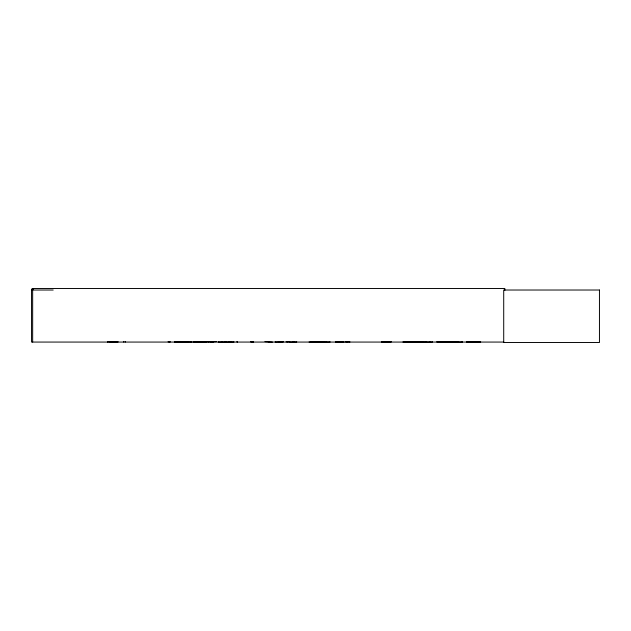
<?xml version="1.0" encoding="UTF-8"?>
<svg xmlns="http://www.w3.org/2000/svg" width="631" height="631" viewBox="0 0 631 631"><rect width="100%" height="100%" fill="white"/><g stroke="black" fill="none" stroke-linecap="round" stroke-linejoin="round"><path stroke-width="0.95" d="M275.266 341.631L275.258 342.065L283.445 341.631M283.138 342.01L283.138 341.631M335.605 341.994L343.99 342.065M448.191 341.955L448.191 341.631M454.415 341.955L454.501 341.631M462.286 341.955L462.286 341.631M480.514 341.955L480.514 341.631M272.418 342.065L264.941 341.631M289.471 342.065L296.617 341.994M322.583 341.955L322.583 341.521M426.035 341.955L426.035 341.521M218.326 341.994L229.187 342.01M458.5 341.521L458.563 342.065L437.038 341.876M452.672 342.057L452.711 341.655M453.232 342.057L453.389 341.655M210.517 342.01L210.517 341.521M174.55 342.01L186.918 341.852M191.706 341.994L191.761 342.065M193.173 342.01L216.37 341.631M385.746 341.994L385.809 342.065M210.257 341.955L210.273 342.065M212.324 341.994L212.158 341.521M251.217 342.049L251.256 341.521M403.083 342.049L423.74 342.049L423.614 341.521M403.327 342.049L403.674 342.049M432.424 341.631L432.424 342.065L403.17 341.876L403.588 341.876M404.771 341.876L405.26 342.065M422.052 341.876L422.155 342.065M423.235 341.876L423.456 342.049M423.472 341.521L423.322 342.049L423.598 341.718M436.826 341.876L462.373 342.049L462.373 341.631M479.592 341.813L466.459 341.852L479.576 341.702M33.522 289.045L31.55 289.045L31.55 342.065L503.838 342.065M31.55 290.023L53.193 290.023M177.098 341.726L186.902 341.726M194.995 341.726L204.791 341.726M381.432 341.726L391.228 341.726M187.644 341.955L191.721 341.955M251.075 341.663L253.212 342.01M309.056 342.01L329.903 342.01M345.835 341.671L349.819 342.01M381.408 341.868L391.252 341.868M472.729 341.631L472.587 341.828M321.913 342.01L322.007 341.521M229.858 342.01L233.841 342.01M472.666 341.828L472.643 341.631M319.759 341.955L319.759 341.521M472.737 342.049L480.609 342.049L480.601 341.631M448.278 341.955L448.278 341.631M440.406 341.955L440.406 341.631M343.564 341.955L343.477 341.631M335.692 341.955L335.605 341.631M504.824 290.441L504.824 288.493L32.662 288.493L32.662 342.065M476.791 341.521L476.791 342.065M476.728 341.521L476.728 342.065M476.523 341.521L476.523 342.065M476.452 341.521L476.452 342.065M458.224 341.521L458.287 342.065M447.655 341.631L447.655 342.065M444.65 341.521L444.65 342.065M444.469 341.521L444.453 342.065M444.398 341.521L444.398 342.065M430.042 341.521L430.003 342.065M429.853 341.521L429.853 342.065M426.272 341.521L426.272 342.065M423.212 341.521L423.18 342.065M422.975 341.521L422.975 342.065M422.305 341.631L422.305 342.065M388.617 341.521L388.617 342.065M388.483 341.521L388.483 342.065M349.724 341.631L349.724 342.065M347.066 341.521L347.066 342.065M346.932 341.521L346.932 342.065M345.788 341.631L345.788 342.065M343.769 341.631L343.769 342.065M342.909 341.631L342.909 342.065M341.765 341.521L341.765 342.065M341.631 341.521L341.631 342.065M340.046 341.521L340.046 342.065M339.809 341.521L339.809 342.065M339.754 341.521L339.683 342.065M339.415 341.521L339.478 342.065M338.973 341.631L338.973 342.065M336.978 341.631L336.978 342.065M329.824 341.631L329.824 342.065M326.511 341.521L326.55 342.065M326.314 341.521L326.314 342.065M324.295 341.631L324.295 342.065L324.224 341.631M322.82 341.521L322.82 342.065M322.693 341.631L322.693 342.065M322.204 341.521L322.204 342.065M321.061 341.521L321.061 342.065M319.854 341.521L319.854 342.065M319.625 341.521L319.625 342.065M319.523 341.521L319.523 342.065M318.907 341.521L318.907 342.065M318.773 341.521L318.773 342.065M317.63 341.631L317.63 342.065M315.981 341.631L315.981 342.065M315.902 341.631L315.902 342.065M315.792 341.631L315.792 342.065M314.743 341.631L314.743 342.065M313.607 341.521L313.607 342.065M313.465 341.521L313.465 342.065M312.211 341.521L312.211 342.065M311.966 341.521L311.966 342.065M310.807 341.631L310.807 342.065M296.649 341.631L296.649 342.065M293.849 341.631L293.801 342.065M293.691 341.521L293.691 342.065M293.447 341.521L293.447 342.065M292.95 341.521L292.95 342.065M289.676 341.631L289.676 342.065M288.122 341.41L288.122 342.065M287.728 341.41L287.728 342.065M286.245 341.41L286.245 342.065M282.294 341.41L282.294 342.065M281.899 341.41L281.899 342.065M281.205 341.41L281.205 342.065M280.811 341.41L280.811 342.065M280.661 341.521L280.661 342.065M279.809 341.631L279.762 342.065M279.675 341.41L279.675 342.065M279.549 341.521L279.549 342.065M279.06 341.521L279.068 342.065M269.106 341.521L269.106 342.065M268.838 341.521L268.838 342.065M253.11 341.631L253.11 342.065M252.55 341.521L252.55 342.065M251.706 341.631L251.706 342.065M251.02 341.631L251.02 342.065M237.43 341.41L237.43 342.065M237.035 341.41L237.035 342.065M233.746 341.631L233.746 342.065M231.601 341.41L231.601 342.065M231.206 341.41L231.206 342.065M231.072 341.521L231.072 342.065M230.93 341.521L230.93 342.065M229.771 341.631L229.771 342.065M229.132 341.631L229.132 342.065M228.722 341.41L228.722 342.065M226.466 341.41L226.466 342.065M226.403 341.41L226.403 342.065M225.504 341.41L225.417 342.065M225.18 341.521L225.157 342.065M225.125 341.671L224.944 342.026L224.936 341.41M222.317 341.521L222.341 342.065M222.08 341.521L222.08 342.065M218.365 341.631L218.365 342.065M213.065 341.521L213.065 342.065M212.876 341.521L212.876 342.065M211.417 341.631L211.369 342.065M210.801 341.631L210.801 342.065M208.735 341.521L208.735 342.065M208.545 341.521L208.545 342.065M206.668 341.521L206.668 342.065M206.479 341.521L206.479 342.065M205.241 341.631L205.241 342.065M204.428 341.631L204.428 342.065M198.497 341.631L198.497 342.065M197.203 341.41L197.243 342.065M196.083 341.521L196.083 342.065M195.91 341.41L195.941 342.065M195.784 341.521L195.784 342.065M195.642 341.521L195.642 342.065M194.419 341.631L194.419 342.065M193.267 341.631L193.267 342.065M190.546 341.521L190.546 342.065M190.404 341.521L190.404 342.065M187.691 341.631L187.691 342.065M186.737 341.41L186.737 342.065M186.342 341.41L186.342 342.065M185.411 341.41L185.411 342.065M180.048 341.41L180.158 342.065M178.723 341.41L178.723 342.065M178.108 341.521L178.108 342.065M177.918 341.521L177.918 342.065M176.814 341.41L176.814 342.065M176.246 341.41L176.246 342.065M174.629 341.631L174.629 342.065M170.118 341.521L170.118 342.065M169.558 341.41L169.558 342.065M169.266 341.631L169.218 342.065M168.232 341.41L168.232 342.065M125.293 341.41L125.293 342.065M123.763 341.41L123.763 342.065M117.965 341.631L117.965 342.065M117.666 341.631L117.611 342.065M117.342 341.631L117.342 342.065M117.082 341.631L117.082 342.065M116.632 341.631L116.632 342.065M116.546 341.631L116.546 342.065M115.994 341.631L115.994 342.065M115.82 341.631L115.82 342.065M115.647 341.631L115.647 342.065L115.52 341.631M115.41 341.631L115.394 342.065L115.363 341.631M114.992 341.631L114.992 342.065M114.771 341.631L114.826 342.065M114.306 341.631L114.306 342.065M114.156 341.631L114.156 342.065M113.935 341.631L113.935 342.065M113.359 341.631L113.359 342.065M112.839 341.631L112.839 342.065M112.594 341.631L112.594 342.065M111.947 341.631L111.947 342.065M111.529 341.631L111.529 342.065M111.356 341.631L111.356 342.065M111.206 341.631L111.222 342.065M111.08 341.631L111.08 342.065M110.906 341.631L110.906 342.065M110.819 341.631L110.819 342.065M110.756 341.631L110.701 342.065M110.535 341.631L110.535 342.065M110.409 341.631L110.378 342.065M110.354 341.631L110.275 342.065L110.22 341.631M110.109 341.631L110.109 342.065M109.755 341.631L109.755 342.065M108.808 341.631L108.808 342.065M107.775 341.631L107.775 342.065M107.578 341.631L107.578 342.065M279.383 342.026L279.288 341.521L279.415 342.01M599.45 290.023L503.712 290.023L503.712 342.507L599.45 342.507L599.45 290.023M444.192 342.065L444.192 341.521L444.129 342.065M114.59 342.065L114.59 341.631L114.582 342.065M113.706 342.065L113.706 341.631L113.635 342.065"/></g></svg>
